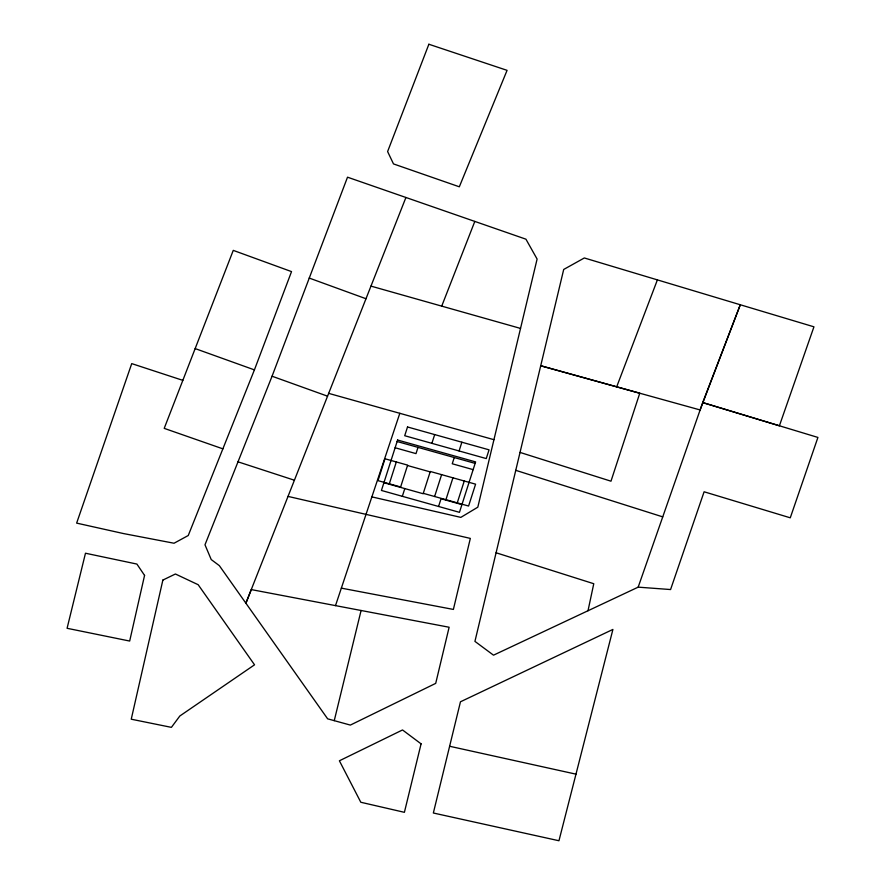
<?xml version="1.0" encoding="UTF-8"?>
<svg xmlns="http://www.w3.org/2000/svg" width="885" height="885" viewBox="0 0 885 885"><rect width="100%" height="100%" fill="white"/><g stroke="black" fill="none" stroke-linecap="round" stroke-linejoin="round"><path stroke-width="1.33" d="M588.005 610.75L593.769 583.724L496.087 552.771M334.253 720.656L361.091 610.473M575.98 774.154L612.918 629.423L460.465 701.794L433.351 813.005L558.955 840.75L575.98 774.154L449.624 746.265M389.312 483.807L396.314 461.948M400.507 487.381L407.631 465.123L384.986 458.773L377.983 480.632L400.628 486.982M402.332 496.308L404.81 488.586M418.008 447.367L416.005 453.618L395.119 447.755M431.891 443.33L434.69 434.59M434.612 496.507L441.615 474.648M438.573 506.474L441.04 498.742L461.937 504.605M454.248 457.534L452.246 463.773L473.143 469.636M459.072 450.952L461.87 442.212M445.929 499.682L452.932 477.823M457.257 502.857L464.26 480.998M335.492 605.639L399.821 413.306M638.173 587.153L702.701 402.575L740.291 304.761L813.946 326.819L779.397 425.796L702.701 402.575L817.917 437.433L790.272 517.813L704.106 491.783L670.576 589.543L638.173 587.153L493.509 655.177L474.935 641.382L563.701 269.46L584.332 257.966L740.291 304.761L700.112 409.954L540.702 365.748L639.767 393.239L610.982 481.197L520.048 452.423M182.83 380.351L131.732 363.613L76.641 523.112L123.413 533.544L174.046 543.235L188.251 535.513L254.415 369.886L291.53 271.606L233.264 250.378L164.212 428.362L222.887 448.85M405.916 197.499L245.897 603.216L251.263 589.587L449.126 627.244L435.708 683.375L350.349 725.081L327.649 718.841L219.336 565.637L211.227 559.563L204.988 544.795L272.06 376.225L347.517 177.188L525.933 239.182L537.106 259.062L477.812 507.182L460.831 517.382L371.866 496.883M616.69 386.811L657.4 279.87M441.726 306.122L474.802 221.438M341.344 588.138L453.385 609.433L470.333 538.401L288.001 496.397M328.656 393.36L493.941 439.69M397.122 441.515L475.145 463.386M407.509 465.521L430.154 471.871M423.284 493.332L468.585 506.032L475.588 484.172L430.287 471.473L423.152 493.73L383.913 482.723M370.959 286.109L520.535 328.423M515.778 470.333L662.743 516.873M238.01 461.826L294.406 480.223M195.165 348.59L254.415 369.886M272.06 376.225L327.55 396.181M309.175 278.045L366.003 298.743M144.565 575.405L129.675 641.05L67.083 628.295L85.48 553.225L136.898 564.066L144.565 575.405M162.873 580.073L131.245 719.206L171.402 727.359L179.832 715.998L254.537 664.812L198.174 584.719L175.418 574L162.873 580.073M421.083 743.854L404.401 812.319L360.815 802.264L339.397 760.79L402.52 729.959L421.083 743.854M397.597 440.033L381.435 490.456L459.459 512.327L475.621 461.904L397.597 440.033M407.52 426.968L404.71 435.719L486.252 458.574L489.051 449.834L407.52 426.968M428.871 44.25L387.608 151.567L393.493 163.913L459.326 186.801L507.072 70.346L428.871 44.25"/></g></svg>
